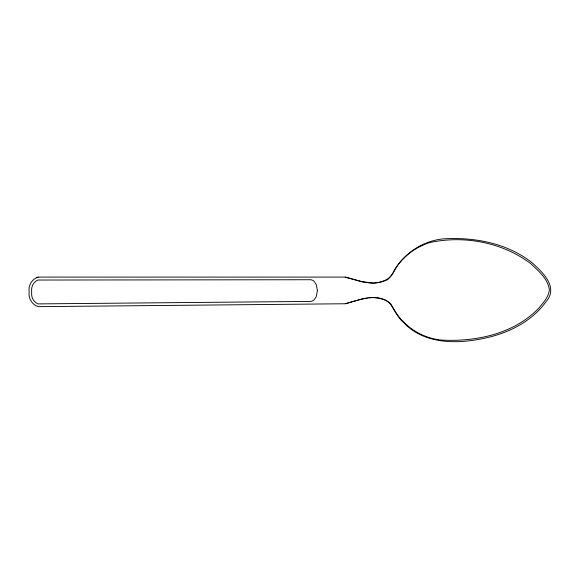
<?xml version="1.0" encoding="UTF-8"?>
<svg xmlns="http://www.w3.org/2000/svg" width="580" height="580" viewBox="0 0 580 580"><rect width="100%" height="100%" fill="white"/><g stroke="black" fill="none" stroke-linecap="round" stroke-linejoin="round"><path stroke-width="0.87" d="M36.663 277.668L38.12 277.095L345.194 277.095L362.391 281.72L373.469 283.069M345.325 303.753L361.789 299.019L367.379 297.931M374.39 282.989C382.814 282.264 391.732 278.879 394.407 269.954C404.934 252.916 422.914 241.019 442.946 238.887C474.135 236.908 507.5 243.078 532.382 263.008C542.612 272.208 558.612 287.296 546.266 301.419C529.866 324.271 502.345 335.885 475.252 339.967C450.529 343.983 421.674 342.077 403.665 322.494C394.965 316.027 393.733 301.433 382.126 299.149C377.841 297.794 373.31 297.272 368.829 297.721M368.742 282.946C375.369 283.613 382.068 282.315 388.034 279.379C394.037 273.05 396.981 264.335 403.651 258.426C410.734 251.096 419.652 245.935 429.272 242.686C463.775 234.994 502.621 242.244 530.932 263.798C538.508 271.034 547.853 278.704 549.398 289.695C548.709 297.054 543.337 302.571 538.9 308.024C514.177 333.841 476.325 341.895 441.757 340.09C419.855 338.147 400.309 323.945 390.913 304.217C378.921 291.769 359.339 299.925 345.354 303.753L38.266 306.653A13.268 13.268 0 0 1 29.174 291.914A13.268 13.268 0 0 1 38.12 277.095M367.329 282.75L361.731 281.72M360.963 281.525L345.165 277.095M317.405 290.58L316.238 296.735L313.831 300.106A5.771 5.771 0 0 1 310.119 301.419L37.932 303.898A10.73 10.73 0 0 1 31.653 294.974L31.624 289.036A10.715 10.715 0 0 1 37.801 280.038L310.119 279.741A5.771 5.771 0 0 1 313.831 281.053L316.238 284.425L317.405 290.58"/></g></svg>
